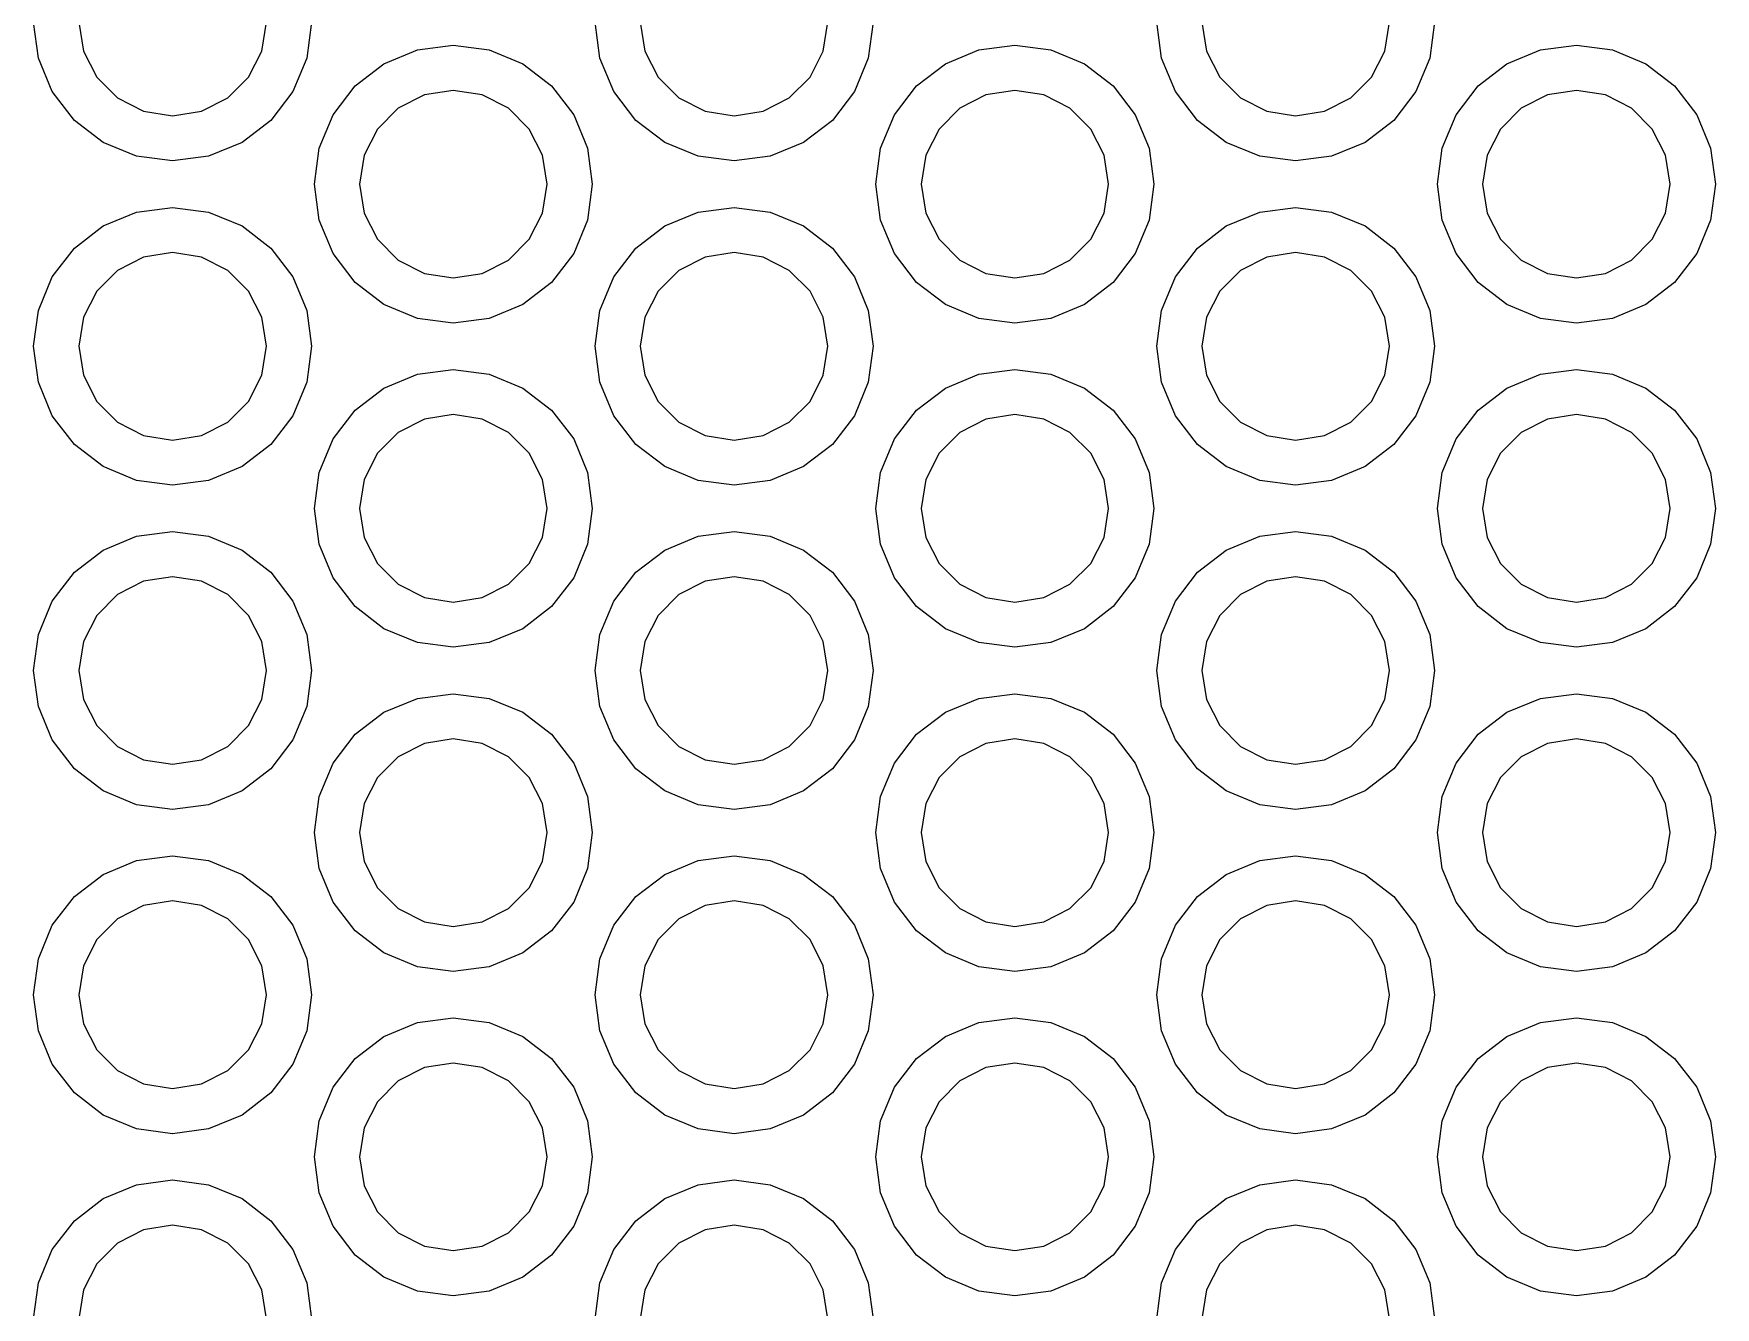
# Model space of a CAD drawing. Extents: x 0 to 6.5, y -7.51 to 0.
# Drawn here: x 1.2693 to 1.5552, y -5.2666 to -5.05 of the extents above; entities that cross this region are included whole.
import ezdxf

# ---------------------------------------------------------------- set-up
doc = ezdxf.new("R2010")
doc.units = 0
doc.header["$MEASUREMENT"] = 0
doc.layers.add('BLACK', color=7, linetype='CONTINUOUS')

msp = doc.modelspace()

# ---------------------------------------------------------------- linework, layer by layer
at = {"layer": 'BLACK', "linetype": 'CONTINUOUS'}
for p, q in [((1.2701, -5.05417), (1.2693, -5.04805)), ((1.27697, -5.04805), (1.27775, -5.05298)), ((1.30808, -5.05298), (1.30886, -5.04805)), ((1.31654, -5.04805), (1.31574, -5.05417)), ((1.36557, -5.05417), (1.36476, -5.04805)), ((1.37244, -5.04805), (1.37322, -5.05298)), ((1.40355, -5.05298), (1.40433, -5.04805)), ((1.41201, -5.04805), (1.4112, -5.05417)), ((1.46104, -5.05417), (1.46023, -5.04805)), ((1.46791, -5.04805), (1.46869, -5.05298)), ((1.49902, -5.05298), (1.4998, -5.04805)), ((1.50748, -5.04805), (1.50667, -5.05417)), ((1.33454, -5.05279), (1.34065, -5.05199)), ((1.34065, -5.05199), (1.34677, -5.05279)), ((1.43001, -5.05279), (1.43612, -5.05199)), ((1.43612, -5.05199), (1.44223, -5.05279)), ((1.52547, -5.05279), (1.53159, -5.05199)), ((1.53159, -5.05199), (1.5377, -5.05279)), ((1.27246, -5.05986), (1.2701, -5.05417)), ((1.27775, -5.05298), (1.28002, -5.05742)), ((1.30582, -5.05742), (1.30808, -5.05298)), ((1.31574, -5.05417), (1.31338, -5.05986)), ((1.32884, -5.05515), (1.33454, -5.05279)), ((1.34677, -5.05279), (1.35246, -5.05515)), ((1.36793, -5.05986), (1.36557, -5.05417)), ((1.37322, -5.05298), (1.37549, -5.05742)), ((1.40129, -5.05742), (1.40355, -5.05298)), ((1.4112, -5.05417), (1.40884, -5.05986)), ((1.42431, -5.05515), (1.43001, -5.05279)), ((1.44223, -5.05279), (1.44793, -5.05515)), ((1.4634, -5.05986), (1.46104, -5.05417)), ((1.46869, -5.05298), (1.47095, -5.05742)), ((1.49675, -5.05742), (1.49902, -5.05298)), ((1.50667, -5.05417), (1.50431, -5.05986)), ((1.51978, -5.05515), (1.52547, -5.05279)), ((1.5377, -5.05279), (1.5434, -5.05515)), ((1.28002, -5.05742), (1.28355, -5.06095)), ((1.30229, -5.06095), (1.30582, -5.05742)), ((1.32395, -5.05891), (1.32884, -5.05515)), ((1.35246, -5.05515), (1.35736, -5.05891)), ((1.37549, -5.05742), (1.37901, -5.06095)), ((1.39776, -5.06095), (1.40129, -5.05742)), ((1.41942, -5.05891), (1.42431, -5.05515)), ((1.44793, -5.05515), (1.45282, -5.05891)), ((1.47095, -5.05742), (1.47448, -5.06095)), ((1.49323, -5.06095), (1.49675, -5.05742)), ((1.51488, -5.05891), (1.51978, -5.05515)), ((1.5434, -5.05515), (1.54829, -5.05891)), ((1.27622, -5.06476), (1.27246, -5.05986)), ((1.31338, -5.05986), (1.30962, -5.06476)), ((1.3202, -5.0638), (1.32395, -5.05891)), ((1.33573, -5.06045), (1.33128, -5.06271)), ((1.34065, -5.05967), (1.33573, -5.06045)), ((1.34558, -5.06045), (1.34065, -5.05967)), ((1.35002, -5.06271), (1.34558, -5.06045)), ((1.35736, -5.05891), (1.36111, -5.0638)), ((1.37168, -5.06476), (1.36793, -5.05986)), ((1.40884, -5.05986), (1.40509, -5.06476)), ((1.41566, -5.0638), (1.41942, -5.05891)), ((1.43119, -5.06045), (1.42675, -5.06271)), ((1.43612, -5.05967), (1.43119, -5.06045)), ((1.44105, -5.06045), (1.43612, -5.05967)), ((1.44549, -5.06271), (1.44105, -5.06045)), ((1.45282, -5.05891), (1.45658, -5.0638)), ((1.46715, -5.06476), (1.4634, -5.05986)), ((1.50431, -5.05986), (1.50056, -5.06476)), ((1.51113, -5.0638), (1.51488, -5.05891)), ((1.52666, -5.06045), (1.52222, -5.06271)), ((1.53159, -5.05967), (1.52666, -5.06045)), ((1.53651, -5.06045), (1.53159, -5.05967)), ((1.54096, -5.06271), (1.53651, -5.06045)), ((1.54829, -5.05891), (1.55204, -5.0638)), ((1.28355, -5.06095), (1.28799, -5.06322)), ((1.28799, -5.06322), (1.29292, -5.064)), ((1.29292, -5.064), (1.29785, -5.06322)), ((1.29785, -5.06322), (1.30229, -5.06095)), ((1.33128, -5.06271), (1.32775, -5.06624)), ((1.35355, -5.06624), (1.35002, -5.06271)), ((1.37901, -5.06095), (1.38346, -5.06322)), ((1.38346, -5.06322), (1.38839, -5.064)), ((1.38839, -5.064), (1.39331, -5.06322)), ((1.39331, -5.06322), (1.39776, -5.06095)), ((1.42675, -5.06271), (1.42322, -5.06624)), ((1.44902, -5.06624), (1.44549, -5.06271)), ((1.47448, -5.06095), (1.47893, -5.06322)), ((1.47893, -5.06322), (1.48385, -5.064)), ((1.48385, -5.064), (1.48878, -5.06322)), ((1.48878, -5.06322), (1.49323, -5.06095)), ((1.52222, -5.06271), (1.51869, -5.06624)), ((1.54449, -5.06624), (1.54096, -5.06271)), ((1.28111, -5.06851), (1.27622, -5.06476)), ((1.30962, -5.06476), (1.30473, -5.06851)), ((1.31784, -5.0695), (1.3202, -5.0638)), ((1.32775, -5.06624), (1.32549, -5.07068)), ((1.35582, -5.07068), (1.35355, -5.06624)), ((1.36111, -5.0638), (1.36347, -5.0695)), ((1.37658, -5.06851), (1.37168, -5.06476)), ((1.40509, -5.06476), (1.4002, -5.06851)), ((1.4133, -5.0695), (1.41566, -5.0638)), ((1.42322, -5.06624), (1.42096, -5.07068)), ((1.45128, -5.07068), (1.44902, -5.06624)), ((1.45658, -5.0638), (1.45894, -5.0695)), ((1.47204, -5.06851), (1.46715, -5.06476)), ((1.50056, -5.06476), (1.49566, -5.06851)), ((1.50877, -5.0695), (1.51113, -5.0638)), ((1.51869, -5.06624), (1.51642, -5.07068)), ((1.54675, -5.07068), (1.54449, -5.06624)), ((1.55204, -5.0638), (1.5544, -5.0695)), ((1.28681, -5.07087), (1.28111, -5.06851)), ((1.30473, -5.06851), (1.29903, -5.07087)), ((1.38227, -5.07087), (1.37658, -5.06851)), ((1.4002, -5.06851), (1.3945, -5.07087)), ((1.47774, -5.07087), (1.47204, -5.06851)), ((1.49566, -5.06851), (1.48997, -5.07087)), ((1.29292, -5.07167), (1.28681, -5.07087)), ((1.29903, -5.07087), (1.29292, -5.07167)), ((1.31703, -5.07561), (1.31784, -5.0695)), ((1.32549, -5.07068), (1.32471, -5.07561)), ((1.3566, -5.07561), (1.35582, -5.07068)), ((1.36347, -5.0695), (1.36427, -5.07561)), ((1.38839, -5.07167), (1.38227, -5.07087)), ((1.3945, -5.07087), (1.38839, -5.07167)), ((1.4125, -5.07561), (1.4133, -5.0695)), ((1.42096, -5.07068), (1.42018, -5.07561)), ((1.45206, -5.07561), (1.45128, -5.07068)), ((1.45894, -5.0695), (1.45974, -5.07561)), ((1.48385, -5.07167), (1.47774, -5.07087)), ((1.48997, -5.07087), (1.48385, -5.07167)), ((1.50797, -5.07561), (1.50877, -5.0695)), ((1.51642, -5.07068), (1.51564, -5.07561)), ((1.54753, -5.07561), (1.54675, -5.07068)), ((1.5544, -5.0695), (1.55521, -5.07561)), ((1.31784, -5.08173), (1.31703, -5.07561)), ((1.32471, -5.07561), (1.32549, -5.08054)), ((1.35582, -5.08054), (1.3566, -5.07561)), ((1.36427, -5.07561), (1.36347, -5.08173)), ((1.4133, -5.08173), (1.4125, -5.07561)), ((1.42018, -5.07561), (1.42096, -5.08054)), ((1.45128, -5.08054), (1.45206, -5.07561)), ((1.45974, -5.07561), (1.45894, -5.08173)), ((1.50877, -5.08173), (1.50797, -5.07561)), ((1.51564, -5.07561), (1.51642, -5.08054)), ((1.54675, -5.08054), (1.54753, -5.07561)), ((1.55521, -5.07561), (1.5544, -5.08173)), ((1.28111, -5.08271), (1.28681, -5.08035)), ((1.28681, -5.08035), (1.29292, -5.07955)), ((1.29292, -5.07955), (1.29903, -5.08035)), ((1.29903, -5.08035), (1.30473, -5.08271)), ((1.32549, -5.08054), (1.32775, -5.08498)), ((1.35355, -5.08498), (1.35582, -5.08054)), ((1.37658, -5.08271), (1.38227, -5.08035)), ((1.38227, -5.08035), (1.38839, -5.07955)), ((1.38839, -5.07955), (1.3945, -5.08035)), ((1.3945, -5.08035), (1.4002, -5.08271)), ((1.42096, -5.08054), (1.42322, -5.08498)), ((1.44902, -5.08498), (1.45128, -5.08054)), ((1.47204, -5.08271), (1.47774, -5.08035)), ((1.47774, -5.08035), (1.48385, -5.07955)), ((1.48385, -5.07955), (1.48997, -5.08035)), ((1.48997, -5.08035), (1.49566, -5.08271)), ((1.51642, -5.08054), (1.51869, -5.08498)), ((1.54449, -5.08498), (1.54675, -5.08054)), ((1.27622, -5.08647), (1.28111, -5.08271)), ((1.30473, -5.08271), (1.30962, -5.08647)), ((1.3202, -5.08742), (1.31784, -5.08173)), ((1.36347, -5.08173), (1.36111, -5.08742)), ((1.37168, -5.08647), (1.37658, -5.08271)), ((1.4002, -5.08271), (1.40509, -5.08647)), ((1.41566, -5.08742), (1.4133, -5.08173)), ((1.45894, -5.08173), (1.45658, -5.08742)), ((1.46715, -5.08647), (1.47204, -5.08271)), ((1.49566, -5.08271), (1.50056, -5.08647)), ((1.51113, -5.08742), (1.50877, -5.08173)), ((1.5544, -5.08173), (1.55204, -5.08742)), ((1.32775, -5.08498), (1.33128, -5.08851)), ((1.35002, -5.08851), (1.35355, -5.08498)), ((1.42322, -5.08498), (1.42675, -5.08851)), ((1.44549, -5.08851), (1.44902, -5.08498)), ((1.51869, -5.08498), (1.52222, -5.08851)), ((1.54096, -5.08851), (1.54449, -5.08498)), ((1.27246, -5.09136), (1.27622, -5.08647)), ((1.28799, -5.08801), (1.28355, -5.09027)), ((1.29292, -5.08723), (1.28799, -5.08801)), ((1.29785, -5.08801), (1.29292, -5.08723)), ((1.30229, -5.09027), (1.29785, -5.08801)), ((1.30962, -5.08647), (1.31338, -5.09136)), ((1.32395, -5.09231), (1.3202, -5.08742)), ((1.33128, -5.08851), (1.33573, -5.09078)), ((1.34558, -5.09078), (1.35002, -5.08851)), ((1.36111, -5.08742), (1.35736, -5.09231)), ((1.36793, -5.09136), (1.37168, -5.08647)), ((1.38346, -5.08801), (1.37901, -5.09027)), ((1.38839, -5.08723), (1.38346, -5.08801)), ((1.39331, -5.08801), (1.38839, -5.08723)), ((1.39776, -5.09027), (1.39331, -5.08801)), ((1.40509, -5.08647), (1.40884, -5.09136)), ((1.41942, -5.09231), (1.41566, -5.08742)), ((1.42675, -5.08851), (1.43119, -5.09078)), ((1.44105, -5.09078), (1.44549, -5.08851)), ((1.45658, -5.08742), (1.45282, -5.09231)), ((1.4634, -5.09136), (1.46715, -5.08647)), ((1.47893, -5.08801), (1.47448, -5.09027)), ((1.48385, -5.08723), (1.47893, -5.08801)), ((1.48878, -5.08801), (1.48385, -5.08723)), ((1.49323, -5.09027), (1.48878, -5.08801)), ((1.50056, -5.08647), (1.50431, -5.09136)), ((1.51488, -5.09231), (1.51113, -5.08742)), ((1.52222, -5.08851), (1.52666, -5.09078)), ((1.53651, -5.09078), (1.54096, -5.08851)), ((1.55204, -5.08742), (1.54829, -5.09231)), ((1.2701, -5.09706), (1.27246, -5.09136)), ((1.28355, -5.09027), (1.28002, -5.0938)), ((1.30582, -5.0938), (1.30229, -5.09027)), ((1.31338, -5.09136), (1.31574, -5.09706)), ((1.33573, -5.09078), (1.34065, -5.09156)), ((1.34065, -5.09156), (1.34558, -5.09078)), ((1.36557, -5.09706), (1.36793, -5.09136)), ((1.37901, -5.09027), (1.37549, -5.0938)), ((1.40129, -5.0938), (1.39776, -5.09027)), ((1.40884, -5.09136), (1.4112, -5.09706)), ((1.43119, -5.09078), (1.43612, -5.09156)), ((1.43612, -5.09156), (1.44105, -5.09078)), ((1.46104, -5.09706), (1.4634, -5.09136)), ((1.47448, -5.09027), (1.47095, -5.0938)), ((1.49675, -5.0938), (1.49323, -5.09027)), ((1.50431, -5.09136), (1.50667, -5.09706)), ((1.52666, -5.09078), (1.53159, -5.09156)), ((1.53159, -5.09156), (1.53651, -5.09078)), ((1.28002, -5.0938), (1.27775, -5.09824)), ((1.30808, -5.09824), (1.30582, -5.0938)), ((1.32884, -5.09607), (1.32395, -5.09231)), ((1.35736, -5.09231), (1.35246, -5.09607)), ((1.37549, -5.0938), (1.37322, -5.09824)), ((1.40355, -5.09824), (1.40129, -5.0938)), ((1.42431, -5.09607), (1.41942, -5.09231)), ((1.45282, -5.09231), (1.44793, -5.09607)), ((1.47095, -5.0938), (1.46869, -5.09824)), ((1.49902, -5.09824), (1.49675, -5.0938)), ((1.51978, -5.09607), (1.51488, -5.09231)), ((1.54829, -5.09231), (1.5434, -5.09607)), ((1.2693, -5.10317), (1.2701, -5.09706)), ((1.31574, -5.09706), (1.31654, -5.10317)), ((1.33454, -5.09843), (1.32884, -5.09607)), ((1.35246, -5.09607), (1.34677, -5.09843)), ((1.36476, -5.10317), (1.36557, -5.09706)), ((1.4112, -5.09706), (1.41201, -5.10317)), ((1.43001, -5.09843), (1.42431, -5.09607)), ((1.44793, -5.09607), (1.44223, -5.09843)), ((1.46023, -5.10317), (1.46104, -5.09706)), ((1.50667, -5.09706), (1.50748, -5.10317)), ((1.52547, -5.09843), (1.51978, -5.09607)), ((1.5434, -5.09607), (1.5377, -5.09843)), ((1.27775, -5.09824), (1.27697, -5.10317)), ((1.30886, -5.10317), (1.30808, -5.09824)), ((1.34065, -5.09923), (1.33454, -5.09843)), ((1.34677, -5.09843), (1.34065, -5.09923)), ((1.37322, -5.09824), (1.37244, -5.10317)), ((1.40433, -5.10317), (1.40355, -5.09824)), ((1.43612, -5.09923), (1.43001, -5.09843)), ((1.44223, -5.09843), (1.43612, -5.09923)), ((1.46869, -5.09824), (1.46791, -5.10317)), ((1.4998, -5.10317), (1.49902, -5.09824)), ((1.53159, -5.09923), (1.52547, -5.09843)), ((1.5377, -5.09843), (1.53159, -5.09923)), ((1.2701, -5.10928), (1.2693, -5.10317)), ((1.27697, -5.10317), (1.27775, -5.1081)), ((1.30808, -5.1081), (1.30886, -5.10317)), ((1.31654, -5.10317), (1.31574, -5.10928)), ((1.36557, -5.10928), (1.36476, -5.10317)), ((1.37244, -5.10317), (1.37322, -5.1081)), ((1.40355, -5.1081), (1.40433, -5.10317)), ((1.41201, -5.10317), (1.4112, -5.10928)), ((1.46104, -5.10928), (1.46023, -5.10317)), ((1.46791, -5.10317), (1.46869, -5.1081)), ((1.49902, -5.1081), (1.4998, -5.10317)), ((1.50748, -5.10317), (1.50667, -5.10928)), ((1.27775, -5.1081), (1.28002, -5.11254)), ((1.30582, -5.11254), (1.30808, -5.1081)), ((1.32884, -5.11027), (1.33454, -5.10791)), ((1.33454, -5.10791), (1.34065, -5.10711)), ((1.34065, -5.10711), (1.34677, -5.10791)), ((1.34677, -5.10791), (1.35246, -5.11027)), ((1.37322, -5.1081), (1.37549, -5.11254)), ((1.40129, -5.11254), (1.40355, -5.1081)), ((1.42431, -5.11027), (1.43001, -5.10791)), ((1.43001, -5.10791), (1.43612, -5.10711)), ((1.43612, -5.10711), (1.44223, -5.10791)), ((1.44223, -5.10791), (1.44793, -5.11027)), ((1.46869, -5.1081), (1.47095, -5.11254)), ((1.49675, -5.11254), (1.49902, -5.1081)), ((1.51978, -5.11027), (1.52547, -5.10791)), ((1.52547, -5.10791), (1.53159, -5.10711)), ((1.53159, -5.10711), (1.5377, -5.10791)), ((1.5377, -5.10791), (1.5434, -5.11027)), ((1.27246, -5.11498), (1.2701, -5.10928)), ((1.31574, -5.10928), (1.31338, -5.11498)), ((1.32395, -5.11403), (1.32884, -5.11027)), ((1.35246, -5.11027), (1.35736, -5.11403)), ((1.36793, -5.11498), (1.36557, -5.10928)), ((1.4112, -5.10928), (1.40884, -5.11498)), ((1.41942, -5.11403), (1.42431, -5.11027)), ((1.44793, -5.11027), (1.45282, -5.11403)), ((1.4634, -5.11498), (1.46104, -5.10928)), ((1.50667, -5.10928), (1.50431, -5.11498)), ((1.51488, -5.11403), (1.51978, -5.11027)), ((1.5434, -5.11027), (1.54829, -5.11403)), ((1.28002, -5.11254), (1.28355, -5.11607)), ((1.30229, -5.11607), (1.30582, -5.11254)), ((1.3202, -5.11892), (1.32395, -5.11403)), ((1.34065, -5.11479), (1.33573, -5.11557)), ((1.34558, -5.11557), (1.34065, -5.11479)), ((1.35736, -5.11403), (1.36111, -5.11892)), ((1.37549, -5.11254), (1.37901, -5.11607)), ((1.39776, -5.11607), (1.40129, -5.11254)), ((1.41566, -5.11892), (1.41942, -5.11403)), ((1.43612, -5.11479), (1.43119, -5.11557)), ((1.44105, -5.11557), (1.43612, -5.11479)), ((1.45282, -5.11403), (1.45658, -5.11892)), ((1.47095, -5.11254), (1.47448, -5.11607)), ((1.49323, -5.11607), (1.49675, -5.11254)), ((1.51113, -5.11892), (1.51488, -5.11403)), ((1.53159, -5.11479), (1.52666, -5.11557)), ((1.53651, -5.11557), (1.53159, -5.11479)), ((1.54829, -5.11403), (1.55204, -5.11892)), ((1.27622, -5.11987), (1.27246, -5.11498)), ((1.28355, -5.11607), (1.28799, -5.11833)), ((1.29785, -5.11833), (1.30229, -5.11607)), ((1.31338, -5.11498), (1.30962, -5.11987)), ((1.33128, -5.11783), (1.32775, -5.12136)), ((1.33573, -5.11557), (1.33128, -5.11783)), ((1.35002, -5.11783), (1.34558, -5.11557)), ((1.35355, -5.12136), (1.35002, -5.11783)), ((1.37168, -5.11987), (1.36793, -5.11498)), ((1.37901, -5.11607), (1.38346, -5.11833)), ((1.39331, -5.11833), (1.39776, -5.11607)), ((1.40884, -5.11498), (1.40509, -5.11987)), ((1.42675, -5.11783), (1.42322, -5.12136)), ((1.43119, -5.11557), (1.42675, -5.11783)), ((1.44549, -5.11783), (1.44105, -5.11557)), ((1.44902, -5.12136), (1.44549, -5.11783)), ((1.46715, -5.11987), (1.4634, -5.11498)), ((1.47448, -5.11607), (1.47893, -5.11833)), ((1.48878, -5.11833), (1.49323, -5.11607)), ((1.50431, -5.11498), (1.50056, -5.11987)), ((1.52222, -5.11783), (1.51869, -5.12136)), ((1.52666, -5.11557), (1.52222, -5.11783)), ((1.54096, -5.11783), (1.53651, -5.11557)), ((1.54449, -5.12136), (1.54096, -5.11783)), ((1.28111, -5.12363), (1.27622, -5.11987)), ((1.28799, -5.11833), (1.29292, -5.11911)), ((1.29292, -5.11911), (1.29785, -5.11833)), ((1.30962, -5.11987), (1.30473, -5.12363)), ((1.31784, -5.12462), (1.3202, -5.11892)), ((1.36111, -5.11892), (1.36347, -5.12462)), ((1.37658, -5.12363), (1.37168, -5.11987)), ((1.38346, -5.11833), (1.38839, -5.11911)), ((1.38839, -5.11911), (1.39331, -5.11833)), ((1.40509, -5.11987), (1.4002, -5.12363)), ((1.4133, -5.12462), (1.41566, -5.11892)), ((1.45658, -5.11892), (1.45894, -5.12462)), ((1.47204, -5.12363), (1.46715, -5.11987)), ((1.47893, -5.11833), (1.48385, -5.11911)), ((1.48385, -5.11911), (1.48878, -5.11833)), ((1.50056, -5.11987), (1.49566, -5.12363)), ((1.50877, -5.12462), (1.51113, -5.11892)), ((1.55204, -5.11892), (1.5544, -5.12462)), ((1.32775, -5.12136), (1.32549, -5.1258)), ((1.35582, -5.1258), (1.35355, -5.12136)), ((1.42322, -5.12136), (1.42096, -5.1258)), ((1.45128, -5.1258), (1.44902, -5.12136)), ((1.51869, -5.12136), (1.51642, -5.1258)), ((1.54675, -5.1258), (1.54449, -5.12136)), ((1.28681, -5.12599), (1.28111, -5.12363)), ((1.29292, -5.12679), (1.28681, -5.12599)), ((1.29903, -5.12599), (1.29292, -5.12679)), ((1.30473, -5.12363), (1.29903, -5.12599)), ((1.31703, -5.13073), (1.31784, -5.12462)), ((1.32549, -5.1258), (1.32471, -5.13073)), ((1.3566, -5.13073), (1.35582, -5.1258)), ((1.36347, -5.12462), (1.36427, -5.13073)), ((1.38227, -5.12599), (1.37658, -5.12363)), ((1.38839, -5.12679), (1.38227, -5.12599)), ((1.3945, -5.12599), (1.38839, -5.12679)), ((1.4002, -5.12363), (1.3945, -5.12599)), ((1.4125, -5.13073), (1.4133, -5.12462)), ((1.42096, -5.1258), (1.42018, -5.13073)), ((1.45206, -5.13073), (1.45128, -5.1258)), ((1.45894, -5.12462), (1.45974, -5.13073)), ((1.47774, -5.12599), (1.47204, -5.12363)), ((1.48385, -5.12679), (1.47774, -5.12599)), ((1.48997, -5.12599), (1.48385, -5.12679)), ((1.49566, -5.12363), (1.48997, -5.12599)), ((1.50797, -5.13073), (1.50877, -5.12462)), ((1.51642, -5.1258), (1.51564, -5.13073)), ((1.54753, -5.13073), (1.54675, -5.1258)), ((1.5544, -5.12462), (1.55521, -5.13073)), ((1.31784, -5.13684), (1.31703, -5.13073)), ((1.32471, -5.13073), (1.32549, -5.13566)), ((1.35582, -5.13566), (1.3566, -5.13073)), ((1.36427, -5.13073), (1.36347, -5.13684)), ((1.4133, -5.13684), (1.4125, -5.13073)), ((1.42018, -5.13073), (1.42096, -5.13566)), ((1.45128, -5.13566), (1.45206, -5.13073)), ((1.45974, -5.13073), (1.45894, -5.13684)), ((1.50877, -5.13684), (1.50797, -5.13073)), ((1.51564, -5.13073), (1.51642, -5.13566)), ((1.54675, -5.13566), (1.54753, -5.13073)), ((1.55521, -5.13073), (1.5544, -5.13684)), ((1.28681, -5.13547), (1.29292, -5.13467)), ((1.29292, -5.13467), (1.29903, -5.13547)), ((1.38227, -5.13547), (1.38839, -5.13467)), ((1.38839, -5.13467), (1.3945, -5.13547)), ((1.47774, -5.13547), (1.48385, -5.13467)), ((1.48385, -5.13467), (1.48997, -5.13547)), ((1.27622, -5.14159), (1.28111, -5.13783)), ((1.28111, -5.13783), (1.28681, -5.13547)), ((1.29903, -5.13547), (1.30473, -5.13783)), ((1.30473, -5.13783), (1.30962, -5.14159)), ((1.3202, -5.14254), (1.31784, -5.13684)), ((1.32549, -5.13566), (1.32775, -5.1401)), ((1.35355, -5.1401), (1.35582, -5.13566)), ((1.36347, -5.13684), (1.36111, -5.14254)), ((1.37168, -5.14159), (1.37658, -5.13783)), ((1.37658, -5.13783), (1.38227, -5.13547)), ((1.3945, -5.13547), (1.4002, -5.13783)), ((1.4002, -5.13783), (1.40509, -5.14159)), ((1.41566, -5.14254), (1.4133, -5.13684)), ((1.42096, -5.13566), (1.42322, -5.1401)), ((1.44902, -5.1401), (1.45128, -5.13566)), ((1.45894, -5.13684), (1.45658, -5.14254)), ((1.46715, -5.14159), (1.47204, -5.13783)), ((1.47204, -5.13783), (1.47774, -5.13547)), ((1.48997, -5.13547), (1.49566, -5.13783)), ((1.49566, -5.13783), (1.50056, -5.14159)), ((1.51113, -5.14254), (1.50877, -5.13684)), ((1.51642, -5.13566), (1.51869, -5.1401)), ((1.54449, -5.1401), (1.54675, -5.13566)), ((1.5544, -5.13684), (1.55204, -5.14254)), ((1.32775, -5.1401), (1.33128, -5.14363)), ((1.35002, -5.14363), (1.35355, -5.1401)), ((1.42322, -5.1401), (1.42675, -5.14363)), ((1.44549, -5.14363), (1.44902, -5.1401)), ((1.51869, -5.1401), (1.52222, -5.14363)), ((1.54096, -5.14363), (1.54449, -5.1401)), ((1.27246, -5.14648), (1.27622, -5.14159)), ((1.28799, -5.14312), (1.28355, -5.14539)), ((1.29292, -5.14234), (1.28799, -5.14312)), ((1.29785, -5.14312), (1.29292, -5.14234)), ((1.30229, -5.14539), (1.29785, -5.14312)), ((1.30962, -5.14159), (1.31338, -5.14648)), ((1.32395, -5.14743), (1.3202, -5.14254)), ((1.36111, -5.14254), (1.35736, -5.14743)), ((1.36793, -5.14648), (1.37168, -5.14159)), ((1.38346, -5.14312), (1.37901, -5.14539)), ((1.38839, -5.14234), (1.38346, -5.14312)), ((1.39331, -5.14312), (1.38839, -5.14234)), ((1.39776, -5.14539), (1.39331, -5.14312)), ((1.40509, -5.14159), (1.40884, -5.14648)), ((1.41942, -5.14743), (1.41566, -5.14254)), ((1.45658, -5.14254), (1.45282, -5.14743)), ((1.4634, -5.14648), (1.46715, -5.14159)), ((1.47893, -5.14312), (1.47448, -5.14539)), ((1.48385, -5.14234), (1.47893, -5.14312)), ((1.48878, -5.14312), (1.48385, -5.14234)), ((1.49323, -5.14539), (1.48878, -5.14312)), ((1.50056, -5.14159), (1.50431, -5.14648)), ((1.51488, -5.14743), (1.51113, -5.14254)), ((1.55204, -5.14254), (1.54829, -5.14743)), ((1.28355, -5.14539), (1.28002, -5.14892)), ((1.30582, -5.14892), (1.30229, -5.14539)), ((1.33128, -5.14363), (1.33573, -5.14589)), ((1.33573, -5.14589), (1.34065, -5.14667)), ((1.34065, -5.14667), (1.34558, -5.14589)), ((1.34558, -5.14589), (1.35002, -5.14363)), ((1.37901, -5.14539), (1.37549, -5.14892)), ((1.40129, -5.14892), (1.39776, -5.14539)), ((1.42675, -5.14363), (1.43119, -5.14589)), ((1.43119, -5.14589), (1.43612, -5.14667)), ((1.43612, -5.14667), (1.44105, -5.14589)), ((1.44105, -5.14589), (1.44549, -5.14363)), ((1.47448, -5.14539), (1.47095, -5.14892)), ((1.49675, -5.14892), (1.49323, -5.14539)), ((1.52222, -5.14363), (1.52666, -5.14589)), ((1.52666, -5.14589), (1.53159, -5.14667)), ((1.53159, -5.14667), (1.53651, -5.14589)), ((1.53651, -5.14589), (1.54096, -5.14363)), ((1.2701, -5.15217), (1.27246, -5.14648)), ((1.28002, -5.14892), (1.27775, -5.15336)), ((1.30808, -5.15336), (1.30582, -5.14892)), ((1.31338, -5.14648), (1.31574, -5.15217)), ((1.32884, -5.15119), (1.32395, -5.14743)), ((1.35736, -5.14743), (1.35246, -5.15119)), ((1.36557, -5.15217), (1.36793, -5.14648)), ((1.37549, -5.14892), (1.37322, -5.15336)), ((1.40355, -5.15336), (1.40129, -5.14892)), ((1.40884, -5.14648), (1.4112, -5.15217)), ((1.42431, -5.15119), (1.41942, -5.14743)), ((1.45282, -5.14743), (1.44793, -5.15119)), ((1.46104, -5.15217), (1.4634, -5.14648)), ((1.47095, -5.14892), (1.46869, -5.15336)), ((1.49902, -5.15336), (1.49675, -5.14892)), ((1.50431, -5.14648), (1.50667, -5.15217)), ((1.51978, -5.15119), (1.51488, -5.14743)), ((1.54829, -5.14743), (1.5434, -5.15119)), ((1.33454, -5.15355), (1.32884, -5.15119)), ((1.35246, -5.15119), (1.34677, -5.15355)), ((1.43001, -5.15355), (1.42431, -5.15119)), ((1.44793, -5.15119), (1.44223, -5.15355)), ((1.52547, -5.15355), (1.51978, -5.15119)), ((1.5434, -5.15119), (1.5377, -5.15355)), ((1.2693, -5.15829), (1.2701, -5.15217)), ((1.27775, -5.15336), (1.27697, -5.15829)), ((1.30886, -5.15829), (1.30808, -5.15336)), ((1.31574, -5.15217), (1.31654, -5.15829)), ((1.34065, -5.15435), (1.33454, -5.15355)), ((1.34677, -5.15355), (1.34065, -5.15435)), ((1.36476, -5.15829), (1.36557, -5.15217)), ((1.37322, -5.15336), (1.37244, -5.15829)), ((1.40433, -5.15829), (1.40355, -5.15336)), ((1.4112, -5.15217), (1.41201, -5.15829)), ((1.43612, -5.15435), (1.43001, -5.15355)), ((1.44223, -5.15355), (1.43612, -5.15435)), ((1.46023, -5.15829), (1.46104, -5.15217)), ((1.46869, -5.15336), (1.46791, -5.15829)), ((1.4998, -5.15829), (1.49902, -5.15336)), ((1.50667, -5.15217), (1.50748, -5.15829)), ((1.53159, -5.15435), (1.52547, -5.15355)), ((1.5377, -5.15355), (1.53159, -5.15435)), ((1.2701, -5.1644), (1.2693, -5.15829)), ((1.27697, -5.15829), (1.27775, -5.16322)), ((1.30808, -5.16322), (1.30886, -5.15829)), ((1.31654, -5.15829), (1.31574, -5.1644)), ((1.36557, -5.1644), (1.36476, -5.15829)), ((1.37244, -5.15829), (1.37322, -5.16322)), ((1.40355, -5.16322), (1.40433, -5.15829)), ((1.41201, -5.15829), (1.4112, -5.1644)), ((1.46104, -5.1644), (1.46023, -5.15829)), ((1.46791, -5.15829), (1.46869, -5.16322)), ((1.49902, -5.16322), (1.4998, -5.15829)), ((1.50748, -5.15829), (1.50667, -5.1644)), ((1.27775, -5.16322), (1.28002, -5.16766)), ((1.30582, -5.16766), (1.30808, -5.16322)), ((1.32884, -5.16539), (1.33454, -5.16303)), ((1.33454, -5.16303), (1.34065, -5.16223)), ((1.34065, -5.16223), (1.34677, -5.16303)), ((1.34677, -5.16303), (1.35246, -5.16539)), ((1.37322, -5.16322), (1.37549, -5.16766)), ((1.40129, -5.16766), (1.40355, -5.16322)), ((1.42431, -5.16539), (1.43001, -5.16303)), ((1.43001, -5.16303), (1.43612, -5.16223)), ((1.43612, -5.16223), (1.44223, -5.16303)), ((1.44223, -5.16303), (1.44793, -5.16539)), ((1.46869, -5.16322), (1.47095, -5.16766)), ((1.49675, -5.16766), (1.49902, -5.16322)), ((1.51978, -5.16539), (1.52547, -5.16303)), ((1.52547, -5.16303), (1.53159, -5.16223)), ((1.53159, -5.16223), (1.5377, -5.16303)), ((1.5377, -5.16303), (1.5434, -5.16539)), ((1.27246, -5.1701), (1.2701, -5.1644)), ((1.31574, -5.1644), (1.31338, -5.1701)), ((1.32395, -5.16914), (1.32884, -5.16539)), ((1.35246, -5.16539), (1.35736, -5.16914)), ((1.36793, -5.1701), (1.36557, -5.1644)), ((1.4112, -5.1644), (1.40884, -5.1701)), ((1.41942, -5.16914), (1.42431, -5.16539)), ((1.44793, -5.16539), (1.45282, -5.16914)), ((1.4634, -5.1701), (1.46104, -5.1644)), ((1.50667, -5.1644), (1.50431, -5.1701)), ((1.51488, -5.16914), (1.51978, -5.16539)), ((1.5434, -5.16539), (1.54829, -5.16914)), ((1.28002, -5.16766), (1.28355, -5.17119)), ((1.30229, -5.17119), (1.30582, -5.16766)), ((1.3202, -5.17404), (1.32395, -5.16914)), ((1.35736, -5.16914), (1.36111, -5.17404)), ((1.37549, -5.16766), (1.37901, -5.17119)), ((1.39776, -5.17119), (1.40129, -5.16766)), ((1.41566, -5.17404), (1.41942, -5.16914)), ((1.45282, -5.16914), (1.45658, -5.17404)), ((1.47095, -5.16766), (1.47448, -5.17119)), ((1.49323, -5.17119), (1.49675, -5.16766)), ((1.51113, -5.17404), (1.51488, -5.16914)), ((1.54829, -5.16914), (1.55204, -5.17404)), ((1.27622, -5.17499), (1.27246, -5.1701)), ((1.28355, -5.17119), (1.28799, -5.17345)), ((1.29785, -5.17345), (1.30229, -5.17119)), ((1.31338, -5.1701), (1.30962, -5.17499)), ((1.33573, -5.17068), (1.33128, -5.17295)), ((1.34065, -5.1699), (1.33573, -5.17068)), ((1.34558, -5.17068), (1.34065, -5.1699)), ((1.35002, -5.17295), (1.34558, -5.17068)), ((1.37168, -5.17499), (1.36793, -5.1701)), ((1.37901, -5.17119), (1.38346, -5.17345)), ((1.39331, -5.17345), (1.39776, -5.17119)), ((1.40884, -5.1701), (1.40509, -5.17499)), ((1.43119, -5.17068), (1.42675, -5.17295)), ((1.43612, -5.1699), (1.43119, -5.17068)), ((1.44105, -5.17068), (1.43612, -5.1699)), ((1.44549, -5.17295), (1.44105, -5.17068)), ((1.46715, -5.17499), (1.4634, -5.1701)), ((1.47448, -5.17119), (1.47893, -5.17345)), ((1.48878, -5.17345), (1.49323, -5.17119)), ((1.50431, -5.1701), (1.50056, -5.17499)), ((1.52666, -5.17068), (1.52222, -5.17295)), ((1.53159, -5.1699), (1.52666, -5.17068)), ((1.53651, -5.17068), (1.53159, -5.1699)), ((1.54096, -5.17295), (1.53651, -5.17068)), ((1.28111, -5.17875), (1.27622, -5.17499)), ((1.28799, -5.17345), (1.29292, -5.17423)), ((1.29292, -5.17423), (1.29785, -5.17345)), ((1.30962, -5.17499), (1.30473, -5.17875)), ((1.31784, -5.17973), (1.3202, -5.17404)), ((1.33128, -5.17295), (1.32775, -5.17648)), ((1.35355, -5.17648), (1.35002, -5.17295)), ((1.36111, -5.17404), (1.36347, -5.17973)), ((1.37658, -5.17875), (1.37168, -5.17499)), ((1.38346, -5.17345), (1.38839, -5.17423)), ((1.38839, -5.17423), (1.39331, -5.17345)), ((1.40509, -5.17499), (1.4002, -5.17875)), ((1.4133, -5.17973), (1.41566, -5.17404)), ((1.42675, -5.17295), (1.42322, -5.17648)), ((1.44902, -5.17648), (1.44549, -5.17295)), ((1.45658, -5.17404), (1.45894, -5.17973)), ((1.47204, -5.17875), (1.46715, -5.17499)), ((1.47893, -5.17345), (1.48385, -5.17423)), ((1.48385, -5.17423), (1.48878, -5.17345)), ((1.50056, -5.17499), (1.49566, -5.17875)), ((1.50877, -5.17973), (1.51113, -5.17404)), ((1.52222, -5.17295), (1.51869, -5.17648)), ((1.54449, -5.17648), (1.54096, -5.17295)), ((1.55204, -5.17404), (1.5544, -5.17973)), ((1.32775, -5.17648), (1.32549, -5.18092)), ((1.35582, -5.18092), (1.35355, -5.17648)), ((1.42322, -5.17648), (1.42096, -5.18092)), ((1.45128, -5.18092), (1.44902, -5.17648)), ((1.51869, -5.17648), (1.51642, -5.18092)), ((1.54675, -5.18092), (1.54449, -5.17648)), ((1.28681, -5.18111), (1.28111, -5.17875)), ((1.30473, -5.17875), (1.29903, -5.18111)), ((1.31703, -5.18585), (1.31784, -5.17973)), ((1.36347, -5.17973), (1.36427, -5.18585)), ((1.38227, -5.18111), (1.37658, -5.17875)), ((1.4002, -5.17875), (1.3945, -5.18111)), ((1.4125, -5.18585), (1.4133, -5.17973)), ((1.45894, -5.17973), (1.45974, -5.18585)), ((1.47774, -5.18111), (1.47204, -5.17875)), ((1.49566, -5.17875), (1.48997, -5.18111)), ((1.50797, -5.18585), (1.50877, -5.17973)), ((1.5544, -5.17973), (1.55521, -5.18585)), ((1.29292, -5.18191), (1.28681, -5.18111)), ((1.29903, -5.18111), (1.29292, -5.18191)), ((1.32549, -5.18092), (1.32471, -5.18585)), ((1.3566, -5.18585), (1.35582, -5.18092)), ((1.38839, -5.18191), (1.38227, -5.18111)), ((1.3945, -5.18111), (1.38839, -5.18191)), ((1.42096, -5.18092), (1.42018, -5.18585)), ((1.45206, -5.18585), (1.45128, -5.18092)), ((1.48385, -5.18191), (1.47774, -5.18111)), ((1.48997, -5.18111), (1.48385, -5.18191)), ((1.51642, -5.18092), (1.51564, -5.18585)), ((1.54753, -5.18585), (1.54675, -5.18092)), ((1.31784, -5.19196), (1.31703, -5.18585)), ((1.32471, -5.18585), (1.32549, -5.19077)), ((1.35582, -5.19077), (1.3566, -5.18585)), ((1.36427, -5.18585), (1.36347, -5.19196)), ((1.4133, -5.19196), (1.4125, -5.18585)), ((1.42018, -5.18585), (1.42096, -5.19077)), ((1.45128, -5.19077), (1.45206, -5.18585)), ((1.45974, -5.18585), (1.45894, -5.19196)), ((1.50877, -5.19196), (1.50797, -5.18585)), ((1.51564, -5.18585), (1.51642, -5.19077)), ((1.54675, -5.19077), (1.54753, -5.18585)), ((1.55521, -5.18585), (1.5544, -5.19196)), ((1.28111, -5.19295), (1.28681, -5.19059)), ((1.28681, -5.19059), (1.29292, -5.18978)), ((1.29292, -5.18978), (1.29903, -5.19059)), ((1.29903, -5.19059), (1.30473, -5.19295)), ((1.3202, -5.19766), (1.31784, -5.19196)), ((1.32549, -5.19077), (1.32775, -5.19522)), ((1.35355, -5.19522), (1.35582, -5.19077)), ((1.36347, -5.19196), (1.36111, -5.19766)), ((1.37658, -5.19295), (1.38227, -5.19059)), ((1.38227, -5.19059), (1.38839, -5.18978)), ((1.38839, -5.18978), (1.3945, -5.19059)), ((1.3945, -5.19059), (1.4002, -5.19295)), ((1.41566, -5.19766), (1.4133, -5.19196)), ((1.42096, -5.19077), (1.42322, -5.19522)), ((1.44902, -5.19522), (1.45128, -5.19077)), ((1.45894, -5.19196), (1.45658, -5.19766)), ((1.47204, -5.19295), (1.47774, -5.19059)), ((1.47774, -5.19059), (1.48385, -5.18978)), ((1.48385, -5.18978), (1.48997, -5.19059)), ((1.48997, -5.19059), (1.49566, -5.19295)), ((1.51113, -5.19766), (1.50877, -5.19196)), ((1.51642, -5.19077), (1.51869, -5.19522)), ((1.54449, -5.19522), (1.54675, -5.19077)), ((1.5544, -5.19196), (1.55204, -5.19766)), ((1.27622, -5.1967), (1.28111, -5.19295)), ((1.30473, -5.19295), (1.30962, -5.1967)), ((1.37168, -5.1967), (1.37658, -5.19295)), ((1.4002, -5.19295), (1.40509, -5.1967)), ((1.46715, -5.1967), (1.47204, -5.19295)), ((1.49566, -5.19295), (1.50056, -5.1967)), ((1.27246, -5.2016), (1.27622, -5.1967)), ((1.29292, -5.19746), (1.28799, -5.19824)), ((1.29785, -5.19824), (1.29292, -5.19746)), ((1.30962, -5.1967), (1.31338, -5.2016)), ((1.32395, -5.20255), (1.3202, -5.19766)), ((1.32775, -5.19522), (1.33128, -5.19875)), ((1.35002, -5.19875), (1.35355, -5.19522)), ((1.36111, -5.19766), (1.35736, -5.20255)), ((1.36793, -5.2016), (1.37168, -5.1967)), ((1.38839, -5.19746), (1.38346, -5.19824)), ((1.39331, -5.19824), (1.38839, -5.19746)), ((1.40509, -5.1967), (1.40884, -5.2016)), ((1.41942, -5.20255), (1.41566, -5.19766)), ((1.42322, -5.19522), (1.42675, -5.19875)), ((1.44549, -5.19875), (1.44902, -5.19522)), ((1.45658, -5.19766), (1.45282, -5.20255)), ((1.4634, -5.2016), (1.46715, -5.1967)), ((1.48385, -5.19746), (1.47893, -5.19824)), ((1.48878, -5.19824), (1.48385, -5.19746)), ((1.50056, -5.1967), (1.50431, -5.2016)), ((1.51488, -5.20255), (1.51113, -5.19766)), ((1.51869, -5.19522), (1.52222, -5.19875)), ((1.54096, -5.19875), (1.54449, -5.19522)), ((1.55204, -5.19766), (1.54829, -5.20255)), ((1.28355, -5.20051), (1.28002, -5.20403)), ((1.28799, -5.19824), (1.28355, -5.20051)), ((1.30229, -5.20051), (1.29785, -5.19824)), ((1.30582, -5.20403), (1.30229, -5.20051)), ((1.33128, -5.19875), (1.33573, -5.20101)), ((1.34558, -5.20101), (1.35002, -5.19875)), ((1.37901, -5.20051), (1.37549, -5.20403)), ((1.38346, -5.19824), (1.37901, -5.20051)), ((1.39776, -5.20051), (1.39331, -5.19824)), ((1.40129, -5.20403), (1.39776, -5.20051)), ((1.42675, -5.19875), (1.43119, -5.20101)), ((1.44105, -5.20101), (1.44549, -5.19875)), ((1.47448, -5.20051), (1.47095, -5.20403)), ((1.47893, -5.19824), (1.47448, -5.20051)), ((1.49323, -5.20051), (1.48878, -5.19824)), ((1.49675, -5.20403), (1.49323, -5.20051)), ((1.52222, -5.19875), (1.52666, -5.20101)), ((1.53651, -5.20101), (1.54096, -5.19875)), ((1.2701, -5.20729), (1.27246, -5.2016)), ((1.31338, -5.2016), (1.31574, -5.20729)), ((1.32884, -5.2063), (1.32395, -5.20255)), ((1.33573, -5.20101), (1.34065, -5.20179)), ((1.34065, -5.20179), (1.34558, -5.20101)), ((1.35736, -5.20255), (1.35246, -5.2063)), ((1.36557, -5.20729), (1.36793, -5.2016)), ((1.40884, -5.2016), (1.4112, -5.20729)), ((1.42431, -5.2063), (1.41942, -5.20255)), ((1.43119, -5.20101), (1.43612, -5.20179)), ((1.43612, -5.20179), (1.44105, -5.20101)), ((1.45282, -5.20255), (1.44793, -5.2063)), ((1.46104, -5.20729), (1.4634, -5.2016)), ((1.50431, -5.2016), (1.50667, -5.20729)), ((1.51978, -5.2063), (1.51488, -5.20255)), ((1.52666, -5.20101), (1.53159, -5.20179)), ((1.53159, -5.20179), (1.53651, -5.20101)), ((1.54829, -5.20255), (1.5434, -5.2063)), ((1.28002, -5.20403), (1.27775, -5.20848)), ((1.30808, -5.20848), (1.30582, -5.20403)), ((1.33454, -5.20866), (1.32884, -5.2063)), ((1.35246, -5.2063), (1.34677, -5.20866)), ((1.37549, -5.20403), (1.37322, -5.20848)), ((1.40355, -5.20848), (1.40129, -5.20403)), ((1.43001, -5.20866), (1.42431, -5.2063)), ((1.44793, -5.2063), (1.44223, -5.20866)), ((1.47095, -5.20403), (1.46869, -5.20848)), ((1.49902, -5.20848), (1.49675, -5.20403)), ((1.52547, -5.20866), (1.51978, -5.2063)), ((1.5434, -5.2063), (1.5377, -5.20866)), ((1.2693, -5.21341), (1.2701, -5.20729)), ((1.27775, -5.20848), (1.27697, -5.21341)), ((1.30886, -5.21341), (1.30808, -5.20848)), ((1.31574, -5.20729), (1.31654, -5.21341)), ((1.34065, -5.20947), (1.33454, -5.20866)), ((1.34677, -5.20866), (1.34065, -5.20947)), ((1.36476, -5.21341), (1.36557, -5.20729)), ((1.37322, -5.20848), (1.37244, -5.21341)), ((1.40433, -5.21341), (1.40355, -5.20848)), ((1.4112, -5.20729), (1.41201, -5.21341)), ((1.43612, -5.20947), (1.43001, -5.20866)), ((1.44223, -5.20866), (1.43612, -5.20947)), ((1.46023, -5.21341), (1.46104, -5.20729)), ((1.46869, -5.20848), (1.46791, -5.21341)), ((1.4998, -5.21341), (1.49902, -5.20848)), ((1.50667, -5.20729), (1.50748, -5.21341)), ((1.53159, -5.20947), (1.52547, -5.20866)), ((1.5377, -5.20866), (1.53159, -5.20947)), ((1.2701, -5.21952), (1.2693, -5.21341)), ((1.27697, -5.21341), (1.27775, -5.21833)), ((1.30808, -5.21833), (1.30886, -5.21341)), ((1.31654, -5.21341), (1.31574, -5.21952)), ((1.36557, -5.21952), (1.36476, -5.21341)), ((1.37244, -5.21341), (1.37322, -5.21833)), ((1.40355, -5.21833), (1.40433, -5.21341)), ((1.41201, -5.21341), (1.4112, -5.21952)), ((1.46104, -5.21952), (1.46023, -5.21341)), ((1.46791, -5.21341), (1.46869, -5.21833)), ((1.49902, -5.21833), (1.4998, -5.21341)), ((1.50748, -5.21341), (1.50667, -5.21952)), ((1.33454, -5.21815), (1.34065, -5.21734)), ((1.34065, -5.21734), (1.34677, -5.21815)), ((1.43001, -5.21815), (1.43612, -5.21734)), ((1.43612, -5.21734), (1.44223, -5.21815)), ((1.52547, -5.21815), (1.53159, -5.21734)), ((1.53159, -5.21734), (1.5377, -5.21815)), ((1.27246, -5.22522), (1.2701, -5.21952)), ((1.27775, -5.21833), (1.28002, -5.22278)), ((1.30582, -5.22278), (1.30808, -5.21833)), ((1.31574, -5.21952), (1.31338, -5.22522)), ((1.32395, -5.22426), (1.32884, -5.22051)), ((1.32884, -5.22051), (1.33454, -5.21815)), ((1.34677, -5.21815), (1.35246, -5.22051)), ((1.35246, -5.22051), (1.35736, -5.22426)), ((1.36793, -5.22522), (1.36557, -5.21952)), ((1.37322, -5.21833), (1.37549, -5.22278)), ((1.40129, -5.22278), (1.40355, -5.21833)), ((1.4112, -5.21952), (1.40884, -5.22522)), ((1.41942, -5.22426), (1.42431, -5.22051)), ((1.42431, -5.22051), (1.43001, -5.21815)), ((1.44223, -5.21815), (1.44793, -5.22051)), ((1.44793, -5.22051), (1.45282, -5.22426)), ((1.4634, -5.22522), (1.46104, -5.21952)), ((1.46869, -5.21833), (1.47095, -5.22278)), ((1.49675, -5.22278), (1.49902, -5.21833)), ((1.50667, -5.21952), (1.50431, -5.22522)), ((1.51488, -5.22426), (1.51978, -5.22051)), ((1.51978, -5.22051), (1.52547, -5.21815)), ((1.5377, -5.21815), (1.5434, -5.22051)), ((1.5434, -5.22051), (1.54829, -5.22426)), ((1.28002, -5.22278), (1.28355, -5.22631)), ((1.30229, -5.22631), (1.30582, -5.22278)), ((1.37549, -5.22278), (1.37901, -5.22631)), ((1.39776, -5.22631), (1.40129, -5.22278)), ((1.47095, -5.22278), (1.47448, -5.22631)), ((1.49323, -5.22631), (1.49675, -5.22278)), ((1.27622, -5.23011), (1.27246, -5.22522)), ((1.28355, -5.22631), (1.28799, -5.22857)), ((1.29785, -5.22857), (1.30229, -5.22631)), ((1.31338, -5.22522), (1.30962, -5.23011)), ((1.3202, -5.22915), (1.32395, -5.22426)), ((1.33573, -5.2258), (1.33128, -5.22807)), ((1.34065, -5.22502), (1.33573, -5.2258)), ((1.34558, -5.2258), (1.34065, -5.22502)), ((1.35002, -5.22807), (1.34558, -5.2258)), ((1.35736, -5.22426), (1.36111, -5.22915)), ((1.37168, -5.23011), (1.36793, -5.22522)), ((1.37901, -5.22631), (1.38346, -5.22857)), ((1.39331, -5.22857), (1.39776, -5.22631)), ((1.40884, -5.22522), (1.40509, -5.23011)), ((1.41566, -5.22915), (1.41942, -5.22426)), ((1.43119, -5.2258), (1.42675, -5.22807)), ((1.43612, -5.22502), (1.43119, -5.2258)), ((1.44105, -5.2258), (1.43612, -5.22502)), ((1.44549, -5.22807), (1.44105, -5.2258)), ((1.45282, -5.22426), (1.45658, -5.22915)), ((1.46715, -5.23011), (1.4634, -5.22522)), ((1.47448, -5.22631), (1.47893, -5.22857)), ((1.48878, -5.22857), (1.49323, -5.22631)), ((1.50431, -5.22522), (1.50056, -5.23011)), ((1.51113, -5.22915), (1.51488, -5.22426)), ((1.52666, -5.2258), (1.52222, -5.22807)), ((1.53159, -5.22502), (1.52666, -5.2258)), ((1.53651, -5.2258), (1.53159, -5.22502)), ((1.54096, -5.22807), (1.53651, -5.2258)), ((1.54829, -5.22426), (1.55204, -5.22915)), ((1.28799, -5.22857), (1.29292, -5.22935)), ((1.29292, -5.22935), (1.29785, -5.22857)), ((1.31784, -5.23485), (1.3202, -5.22915)), ((1.33128, -5.22807), (1.32775, -5.23159)), ((1.35355, -5.23159), (1.35002, -5.22807)), ((1.36111, -5.22915), (1.36347, -5.23485)), ((1.38346, -5.22857), (1.38839, -5.22935)), ((1.38839, -5.22935), (1.39331, -5.22857)), ((1.4133, -5.23485), (1.41566, -5.22915)), ((1.42675, -5.22807), (1.42322, -5.23159)), ((1.44902, -5.23159), (1.44549, -5.22807)), ((1.45658, -5.22915), (1.45894, -5.23485)), ((1.47893, -5.22857), (1.48385, -5.22935)), ((1.48385, -5.22935), (1.48878, -5.22857)), ((1.50877, -5.23485), (1.51113, -5.22915)), ((1.52222, -5.22807), (1.51869, -5.23159)), ((1.54449, -5.23159), (1.54096, -5.22807)), ((1.55204, -5.22915), (1.5544, -5.23485)), ((1.28111, -5.23386), (1.27622, -5.23011)), ((1.30962, -5.23011), (1.30473, -5.23386)), ((1.32775, -5.23159), (1.32549, -5.23604)), ((1.35582, -5.23604), (1.35355, -5.23159)), ((1.37658, -5.23386), (1.37168, -5.23011)), ((1.40509, -5.23011), (1.4002, -5.23386)), ((1.42322, -5.23159), (1.42096, -5.23604)), ((1.45128, -5.23604), (1.44902, -5.23159)), ((1.47204, -5.23386), (1.46715, -5.23011)), ((1.50056, -5.23011), (1.49566, -5.23386)), ((1.51869, -5.23159), (1.51642, -5.23604)), ((1.54675, -5.23604), (1.54449, -5.23159)), ((1.28681, -5.23622), (1.28111, -5.23386)), ((1.30473, -5.23386), (1.29903, -5.23622)), ((1.31703, -5.24097), (1.31784, -5.23485)), ((1.36347, -5.23485), (1.36427, -5.24097)), ((1.38227, -5.23622), (1.37658, -5.23386)), ((1.4002, -5.23386), (1.3945, -5.23622)), ((1.4125, -5.24097), (1.4133, -5.23485)), ((1.45894, -5.23485), (1.45974, -5.24097)), ((1.47774, -5.23622), (1.47204, -5.23386)), ((1.49566, -5.23386), (1.48997, -5.23622)), ((1.50797, -5.24097), (1.50877, -5.23485)), ((1.5544, -5.23485), (1.55521, -5.24097)), ((1.29292, -5.23703), (1.28681, -5.23622)), ((1.29903, -5.23622), (1.29292, -5.23703)), ((1.32549, -5.23604), (1.32471, -5.24097)), ((1.3566, -5.24097), (1.35582, -5.23604)), ((1.38839, -5.23703), (1.38227, -5.23622)), ((1.3945, -5.23622), (1.38839, -5.23703)), ((1.42096, -5.23604), (1.42018, -5.24097)), ((1.45206, -5.24097), (1.45128, -5.23604)), ((1.48385, -5.23703), (1.47774, -5.23622)), ((1.48997, -5.23622), (1.48385, -5.23703)), ((1.51642, -5.23604), (1.51564, -5.24097)), ((1.54753, -5.24097), (1.54675, -5.23604)), ((1.31784, -5.24708), (1.31703, -5.24097)), ((1.32471, -5.24097), (1.32549, -5.24589)), ((1.35582, -5.24589), (1.3566, -5.24097)), ((1.36427, -5.24097), (1.36347, -5.24708)), ((1.4133, -5.24708), (1.4125, -5.24097)), ((1.42018, -5.24097), (1.42096, -5.24589)), ((1.45128, -5.24589), (1.45206, -5.24097)), ((1.45974, -5.24097), (1.45894, -5.24708)), ((1.50877, -5.24708), (1.50797, -5.24097)), ((1.51564, -5.24097), (1.51642, -5.24589)), ((1.54675, -5.24589), (1.54753, -5.24097)), ((1.55521, -5.24097), (1.5544, -5.24708)), ((1.28111, -5.24807), (1.28681, -5.24571)), ((1.28681, -5.24571), (1.29292, -5.2449)), ((1.29292, -5.2449), (1.29903, -5.24571)), ((1.29903, -5.24571), (1.30473, -5.24807)), ((1.32549, -5.24589), (1.32775, -5.25034)), ((1.35355, -5.25034), (1.35582, -5.24589)), ((1.37658, -5.24807), (1.38227, -5.24571)), ((1.38227, -5.24571), (1.38839, -5.2449)), ((1.38839, -5.2449), (1.3945, -5.24571)), ((1.3945, -5.24571), (1.4002, -5.24807)), ((1.42096, -5.24589), (1.42322, -5.25034)), ((1.44902, -5.25034), (1.45128, -5.24589)), ((1.47204, -5.24807), (1.47774, -5.24571)), ((1.47774, -5.24571), (1.48385, -5.2449)), ((1.48385, -5.2449), (1.48997, -5.24571)), ((1.48997, -5.24571), (1.49566, -5.24807)), ((1.51642, -5.24589), (1.51869, -5.25034)), ((1.54449, -5.25034), (1.54675, -5.24589)), ((1.27622, -5.25182), (1.28111, -5.24807)), ((1.30473, -5.24807), (1.30962, -5.25182)), ((1.3202, -5.25278), (1.31784, -5.24708)), ((1.36347, -5.24708), (1.36111, -5.25278)), ((1.37168, -5.25182), (1.37658, -5.24807)), ((1.4002, -5.24807), (1.40509, -5.25182)), ((1.41566, -5.25278), (1.4133, -5.24708)), ((1.45894, -5.24708), (1.45658, -5.25278)), ((1.46715, -5.25182), (1.47204, -5.24807)), ((1.49566, -5.24807), (1.50056, -5.25182)), ((1.51113, -5.25278), (1.50877, -5.24708)), ((1.5544, -5.24708), (1.55204, -5.25278)), ((1.27246, -5.25671), (1.27622, -5.25182)), ((1.30962, -5.25182), (1.31338, -5.25671)), ((1.32775, -5.25034), (1.33128, -5.25386)), ((1.35002, -5.25386), (1.35355, -5.25034)), ((1.36793, -5.25671), (1.37168, -5.25182)), ((1.40509, -5.25182), (1.40884, -5.25671)), ((1.42322, -5.25034), (1.42675, -5.25386)), ((1.44549, -5.25386), (1.44902, -5.25034)), ((1.4634, -5.25671), (1.46715, -5.25182)), ((1.50056, -5.25182), (1.50431, -5.25671)), ((1.51869, -5.25034), (1.52222, -5.25386)), ((1.54096, -5.25386), (1.54449, -5.25034)), ((1.28799, -5.25336), (1.28355, -5.25563)), ((1.29292, -5.25258), (1.28799, -5.25336)), ((1.29785, -5.25336), (1.29292, -5.25258)), ((1.30229, -5.25563), (1.29785, -5.25336)), ((1.32395, -5.25767), (1.3202, -5.25278)), ((1.33128, -5.25386), (1.33573, -5.25613)), ((1.34558, -5.25613), (1.35002, -5.25386)), ((1.36111, -5.25278), (1.35736, -5.25767)), ((1.38346, -5.25336), (1.37901, -5.25563)), ((1.38839, -5.25258), (1.38346, -5.25336)), ((1.39331, -5.25336), (1.38839, -5.25258)), ((1.39776, -5.25563), (1.39331, -5.25336)), ((1.41942, -5.25767), (1.41566, -5.25278)), ((1.42675, -5.25386), (1.43119, -5.25613)), ((1.44105, -5.25613), (1.44549, -5.25386)), ((1.45658, -5.25278), (1.45282, -5.25767)), ((1.47893, -5.25336), (1.47448, -5.25563)), ((1.48385, -5.25258), (1.47893, -5.25336)), ((1.48878, -5.25336), (1.48385, -5.25258)), ((1.49323, -5.25563), (1.48878, -5.25336)), ((1.51488, -5.25767), (1.51113, -5.25278)), ((1.52222, -5.25386), (1.52666, -5.25613)), ((1.53651, -5.25613), (1.54096, -5.25386)), ((1.55204, -5.25278), (1.54829, -5.25767)), ((1.2701, -5.26241), (1.27246, -5.25671)), ((1.28355, -5.25563), (1.28002, -5.25915)), ((1.30582, -5.25915), (1.30229, -5.25563)), ((1.31338, -5.25671), (1.31574, -5.26241)), ((1.32884, -5.26142), (1.32395, -5.25767)), ((1.33573, -5.25613), (1.34065, -5.25691)), ((1.34065, -5.25691), (1.34558, -5.25613)), ((1.35736, -5.25767), (1.35246, -5.26142)), ((1.36557, -5.26241), (1.36793, -5.25671)), ((1.37901, -5.25563), (1.37549, -5.25915)), ((1.40129, -5.25915), (1.39776, -5.25563)), ((1.40884, -5.25671), (1.4112, -5.26241)), ((1.42431, -5.26142), (1.41942, -5.25767)), ((1.43119, -5.25613), (1.43612, -5.25691)), ((1.43612, -5.25691), (1.44105, -5.25613)), ((1.45282, -5.25767), (1.44793, -5.26142)), ((1.46104, -5.26241), (1.4634, -5.25671)), ((1.47448, -5.25563), (1.47095, -5.25915)), ((1.49675, -5.25915), (1.49323, -5.25563)), ((1.50431, -5.25671), (1.50667, -5.26241)), ((1.51978, -5.26142), (1.51488, -5.25767)), ((1.52666, -5.25613), (1.53159, -5.25691)), ((1.53159, -5.25691), (1.53651, -5.25613)), ((1.54829, -5.25767), (1.5434, -5.26142)), ((1.28002, -5.25915), (1.27775, -5.2636)), ((1.30808, -5.2636), (1.30582, -5.25915)), ((1.37549, -5.25915), (1.37322, -5.2636)), ((1.40355, -5.2636), (1.40129, -5.25915)), ((1.47095, -5.25915), (1.46869, -5.2636)), ((1.49902, -5.2636), (1.49675, -5.25915)), ((1.2693, -5.26852), (1.2701, -5.26241)), ((1.27775, -5.2636), (1.27697, -5.26852)), ((1.30886, -5.26852), (1.30808, -5.2636)), ((1.31574, -5.26241), (1.31654, -5.26852)), ((1.33454, -5.26378), (1.32884, -5.26142)), ((1.35246, -5.26142), (1.34677, -5.26378)), ((1.36476, -5.26852), (1.36557, -5.26241)), ((1.37322, -5.2636), (1.37244, -5.26852)), ((1.40433, -5.26852), (1.40355, -5.2636)), ((1.4112, -5.26241), (1.41201, -5.26852)), ((1.43001, -5.26378), (1.42431, -5.26142)), ((1.44793, -5.26142), (1.44223, -5.26378)), ((1.46023, -5.26852), (1.46104, -5.26241)), ((1.46869, -5.2636), (1.46791, -5.26852)), ((1.4998, -5.26852), (1.49902, -5.2636)), ((1.50667, -5.26241), (1.50748, -5.26852)), ((1.52547, -5.26378), (1.51978, -5.26142)), ((1.5434, -5.26142), (1.5377, -5.26378)), ((1.34065, -5.26459), (1.33454, -5.26378)), ((1.34677, -5.26378), (1.34065, -5.26459)), ((1.43612, -5.26459), (1.43001, -5.26378)), ((1.44223, -5.26378), (1.43612, -5.26459)), ((1.53159, -5.26459), (1.52547, -5.26378)), ((1.5377, -5.26378), (1.53159, -5.26459))]:
    msp.add_line(p, q, dxfattribs=at)

doc.saveas('drawing.dxf')
